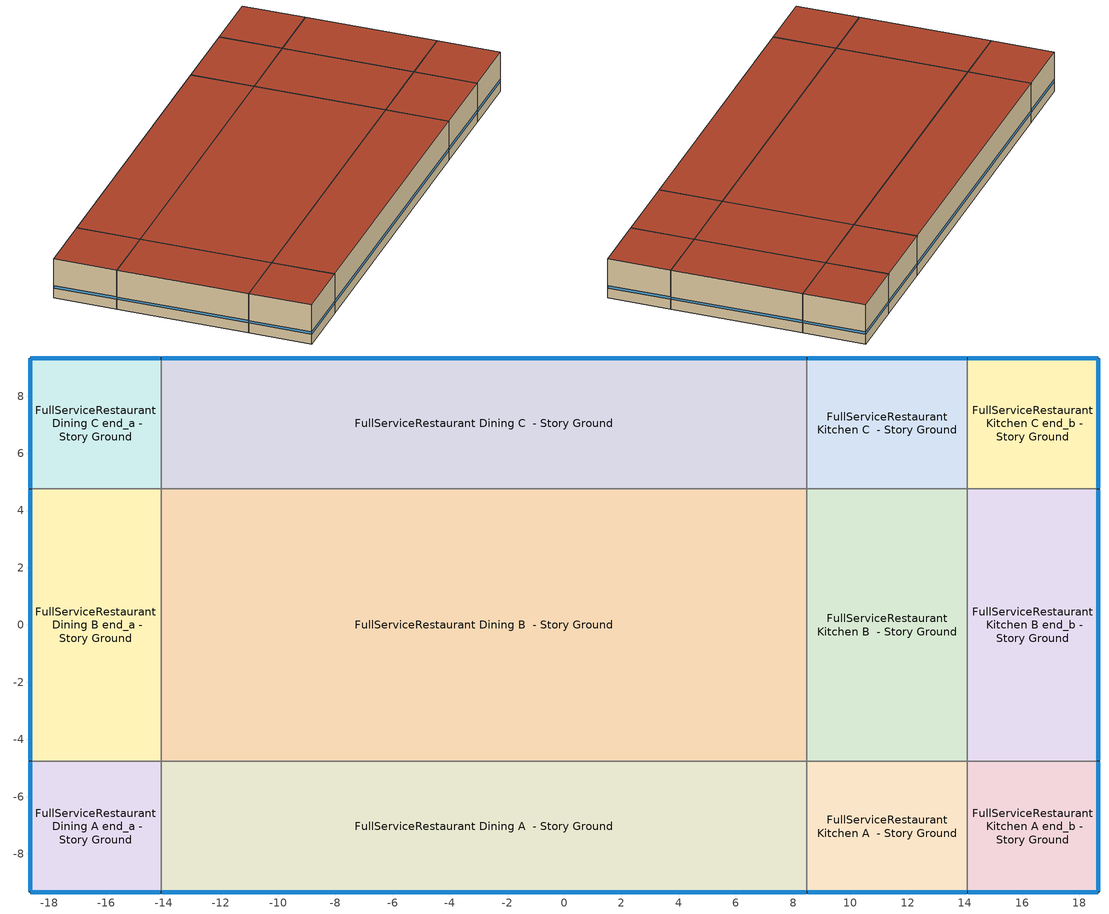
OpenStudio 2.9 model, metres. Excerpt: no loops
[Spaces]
FullServiceRestaurant Dining A end_a - Story Ground
 floor ground: -18.67,-9.33 -18.67,-4.76 -14.09,-4.76 -14.09,-9.33 z0
 wall outside: -18.67,-4.76 -18.67,-9.33 -14.09,-9.33 z0:3.05
 wall to FullServiceRestaurant Dining B end_a - Story Ground: -14.09,-4.76 -18.67,-4.76 z0:3.05
 wall to FullServiceRestaurant Dining A  - Story Ground: -14.09,-9.33 -14.09,-4.76 z0:3.05
 window: -18.67,-4.79 -18.67,-9.31 / -18.64,-9.33 -14.12,-9.33 z0.76:0.95
 roof outside: -14.09,-9.33 -14.09,-4.76 -18.67,-4.76 -18.67,-9.33 z3.05
FullServiceRestaurant Dining B end_a - Story Ground
 floor ground: -18.67,-4.76 -18.67,4.76 -14.09,4.76 -14.09,-4.76 z0
 wall outside: -18.67,4.76 -18.67,-4.76 z0:3.05
 wall to FullServiceRestaurant Dining C end_a - Story Ground: -14.09,4.76 -18.67,4.76 z0:3.05
 wall to FullServiceRestaurant Dining B  - Story Ground: -14.09,-4.76 -14.09,4.76 z0:3.05
 window: -18.67,4.74 -18.67,-4.74 z0.76:0.95
 roof outside: -14.09,-4.76 -14.09,4.76 -18.67,4.76 -18.67,-4.76 z3.05
FullServiceRestaurant Dining C end_a - Story Ground
 floor ground: -18.67,4.76 -18.67,9.33 -14.09,9.33 -14.09,4.76 z0
 wall outside: -14.09,9.33 -18.67,9.33 -18.67,4.76 z0:3.05
 wall to FullServiceRestaurant Dining C  - Story Ground: -14.09,4.76 -14.09,9.33 z0:3.05
 window: -18.67,9.31 -18.67,4.79 / -14.12,9.33 -18.64,9.33 z0.76:0.95
 roof outside: -14.09,4.76 -14.09,9.33 -18.67,9.33 -18.67,4.76 z3.05
FullServiceRestaurant Dining A  - Story Ground
 floor ground: -14.09,-9.33 -14.09,-4.76 8.48,-4.76 8.48,-9.33 z0
 wall outside: -14.09,-9.33 8.48,-9.33 z0:3.05
 wall to FullServiceRestaurant Dining B  - Story Ground: 8.48,-4.76 -14.09,-4.76 z0:3.05
 wall to FullServiceRestaurant Kitchen A  - Story Ground: 8.48,-9.33 8.48,-4.76 z0:3.05
 window: -14.07,-9.33 8.46,-9.33 z0.76:0.95
 roof outside: 8.48,-9.33 8.48,-4.76 -14.09,-4.76 -14.09,-9.33 z3.05
FullServiceRestaurant Dining B  - Story Ground
 floor ground: -14.09,-4.76 -14.09,4.76 8.48,4.76 8.48,-4.76 z0
 wall to FullServiceRestaurant Dining C  - Story Ground: 8.48,4.76 -14.09,4.76 z0:3.05
 wall to FullServiceRestaurant Kitchen B  - Story Ground: 8.48,-4.76 8.48,4.76 z0:3.05
 roof outside: 8.48,-4.76 8.48,4.76 -14.09,4.76 -14.09,-4.76 z3.05
FullServiceRestaurant Dining C  - Story Ground
 floor ground: -14.09,4.76 -14.09,9.33 8.48,9.33 8.48,4.76 z0
 wall outside: 8.48,9.33 -14.09,9.33 z0:3.05
 wall to FullServiceRestaurant Kitchen C  - Story Ground: 8.48,4.76 8.48,9.33 z0:3.05
 window: 8.46,9.33 -14.07,9.33 z0.76:0.95
 roof outside: 8.48,4.76 8.48,9.33 -14.09,9.33 -14.09,4.76 z3.05
FullServiceRestaurant Kitchen A  - Story Ground
 floor ground: 8.48,-9.33 8.48,-4.76 14.09,-4.76 14.09,-9.33 z0
 wall outside: 8.48,-9.33 14.09,-9.33 z0:3.05
 wall to FullServiceRestaurant Kitchen B  - Story Ground: 14.09,-4.76 8.48,-4.76 z0:3.05
 wall to FullServiceRestaurant Kitchen A end_b - Story Ground: 14.09,-9.33 14.09,-4.76 z0:3.05
 window: 8.51,-9.33 14.07,-9.33 z0.76:0.95
 roof outside: 14.09,-9.33 14.09,-4.76 8.48,-4.76 8.48,-9.33 z3.05
FullServiceRestaurant Kitchen B  - Story Ground
 floor ground: 8.48,-4.76 8.48,4.76 14.09,4.76 14.09,-4.76 z0
 wall to FullServiceRestaurant Kitchen C  - Story Ground: 14.09,4.76 8.48,4.76 z0:3.05
 wall to FullServiceRestaurant Kitchen B end_b - Story Ground: 14.09,-4.76 14.09,4.76 z0:3.05
 roof outside: 14.09,-4.76 14.09,4.76 8.48,4.76 8.48,-4.76 z3.05
FullServiceRestaurant Kitchen C  - Story Ground
 floor ground: 8.48,4.76 8.48,9.33 14.09,9.33 14.09,4.76 z0
 wall outside: 14.09,9.33 8.48,9.33 z0:3.05
 wall to FullServiceRestaurant Kitchen C end_b - Story Ground: 14.09,4.76 14.09,9.33 z0:3.05
 window: 14.07,9.33 8.51,9.33 z0.76:0.95
 roof outside: 14.09,4.76 14.09,9.33 8.48,9.33 8.48,4.76 z3.05
FullServiceRestaurant Kitchen A end_b - Story Ground
 floor ground: 14.09,-9.33 14.09,-4.76 18.67,-4.76 18.67,-9.33 z0
 wall outside: 14.09,-9.33 18.67,-9.33 18.67,-4.76 z0:3.05
 wall to FullServiceRestaurant Kitchen B end_b - Story Ground: 18.67,-4.76 14.09,-4.76 z0:3.05
 window: 14.12,-9.33 18.64,-9.33 / 18.67,-9.31 18.67,-4.79 z0.76:0.95
 roof outside: 18.67,-9.33 18.67,-4.76 14.09,-4.76 14.09,-9.33 z3.05
FullServiceRestaurant Kitchen B end_b - Story Ground
 floor ground: 14.09,-4.76 14.09,4.76 18.67,4.76 18.67,-4.76 z0
 wall outside: 18.67,-4.76 18.67,4.76 z0:3.05
 wall to FullServiceRestaurant Kitchen C end_b - Story Ground: 18.67,4.76 14.09,4.76 z0:3.05
 window: 18.67,-4.74 18.67,4.74 z0.76:0.95
 roof outside: 18.67,-4.76 18.67,4.76 14.09,4.76 14.09,-4.76 z3.05
FullServiceRestaurant Kitchen C end_b - Story Ground
 floor ground: 14.09,4.76 14.09,9.33 18.67,9.33 18.67,4.76 z0
 wall outside: 18.67,4.76 18.67,9.33 14.09,9.33 z0:3.05
 window: 18.64,9.33 14.12,9.33 / 18.67,4.79 18.67,9.31 z0.76:0.95
 roof outside: 18.67,4.76 18.67,9.33 14.09,9.33 14.09,4.76 z3.05
[Schedule:Ruleset]
Name | Default Day Schedule | Summer Design Day Schedule | Winter Design Day Schedule
Clothing Schedule | Clothing Schedule Default Winter Clothes
FullServiceRestaurant Gas Equip | FullServiceRestaurant Gas Equip Default | FullServiceRestaurant Gas Equip Summer Design Day | FullServiceRestaurant Gas Equip Winter Design Day
FoodService_Restaurant BLDG_LIGHT_EndUseData BPR Adjusted | FoodService_Restaurant BLDG_LIGHT_EndUseData Default 1 | FoodService_Restaurant BLDG_LIGHT_EndUseData Summer Design Day 1 | FoodService_Restaurant BLDG_LIGHT_EndUseData Winter Design Day 1
FoodService_Restaurant BLDG_EQUIP_EndUseData BPR Adjusted | FoodService_Restaurant BLDG_EQUIP_EndUseData Default 1 | FoodService_Restaurant BLDG_EQUIP_EndUseData Summer Design Day 1 | FoodService_Restaurant BLDG_EQUIP_EndUseData Winter Design Day 1
[Schedule:Day]
Clothing Schedule Default Winter Clothes; FoodService_Restaurant BLDG_LIGHT_EndUseData Summer Design Day 1; FoodService_Restaurant BLDG_EQUIP_EndUseData Summer Design Day 1: 24, 0, 1
Clothing Schedule Summer Clothes: 24, 0, 0.5
Air Velocity Schedule Default: 24, 0, 0.2
FullServiceRestaurant Bldg Occ Sat Day: Yes, 9, 0, 0, 9, 9, 0.00833333, 9, 19, 0.0166667, 9, 29, 0.025, 9, 39, 0.0333333, 9, 49, 0.0416667, 9, 59, 0.05, 10, 0, 0.05, 10, 9, 0.125, 10, 19, 0.2, 10, 29, 0.275, 10, 39, 0.35, 10, 49, 0.425, 10, 59, 0.5, 11, 0, 0.5, 12, 0, 0.5, 12, 9, 0.483333, 12, 19, 0.466667, 12, 29, 0.45, 12, 39, 0.433333, 12, 49, 0.416667, 12, 59, 0.4, 13, 0, 0.4, 13, 7, 0.2, 13, 15, 0.5, 14, 15, 0.5, 14, 24, 0.475, 14, 34, 0.45, 14, 44, 0.425, 14, 54, 0.4, 15, 4, 0.375, 15, 14, 0.35, 15, 15, 0.35, 15, 24, 0.341667, 15, 34, 0.333333, 15, 44, 0.325, 15, 54, 0.316667, 16, 4, 0.308333, 16, 15, 0.3, 18, 15, 0.3, 18, 25, 0.366667, 18, 35, 0.433333, 18, 45, 0.5, 18, 55, 0.566667, 19, 5, 0.633333, 19, 15, 0.7, 19, 22, 0.9, 19, 30, 0.65, 19, 40, 0.633333, 19, 50, 0.616667, 20, 0, 0.6, 20, 10, 0.583333, 20, 20, 0.566667, 20, 30, 0.55, 20, 40, 0.516667, 20, 50, 0.483333, 21, 0, 0.45, 21, 10, 0.416667, 21, 20, 0.383333, 21, 30, 0.35, 21, 40, 0.3, 21, 50, 0.25, 22, 0, 0.2, 22, 10, 0.15, 22, 20, 0.1, 22, 30, 0.05, 22, 40, 0.0416667, 22, 50, 0.0333333, 23, 0, 0.025, 23, 10, 0.0166667, 23, 20, 0.00833333, 23, 30, 0, 24, 0, 0
FullServiceRestaurant Bldg Occ Sun Day: Yes, 9, 0, 0, 9, 9, 0.00833333, 9, 19, 0.0166667, 9, 29, 0.025, 9, 39, 0.0333333, 9, 49, 0.0416667, 9, 59, 0.05, 10, 0, 0.05, 10, 9, 0.125, 10, 19, 0.2, 10, 29, 0.275, 10, 39, 0.35, 10, 49, 0.425, 10, 59, 0.5, 11, 0, 0.5, 11, 30, 0.5, 11, 39, 0.475, 11, 49, 0.45, 11, 59, 0.425, 12, 9, 0.4, 12, 19, 0.375, 12, 29, 0.35, 12, 39, 0.325, 12, 49, 0.3, 12, 59, 0.275, 13, 9, 0.25, 13, 19, 0.225, 13, 29, 0.2, 13, 30, 0.2, 14, 15, 0.5, 14, 24, 0.466667, 14, 34, 0.433333, 14, 44, 0.4, 14, 54, 0.366667, 15, 4, 0.333333, 15, 14, 0.3, 15, 15, 0.3, 15, 24, 0.283333, 15, 34, 0.266667, 15, 44, 0.25, 15, 54, 0.233333, 16, 4, 0.216667, 16, 15, 0.2, 16, 25, 0.208333, 16, 35, 0.216667, 16, 45, 0.225, 16, 55, 0.233333, 17, 5, 0.241667, 17, 15, 0.25, 17, 25, 0.266667, 17, 35, 0.283333, 17, 45, 0.3, 17, 55, 0.316667, 18, 5, 0.333333, 18, 15, 0.35, 18, 25, 0.383333, 18, 35, 0.416667, 18, 45, 0.45, 18, 55, 0.483333, 19, 5, 0.516667, 19, 15, 0.55, 19, 22, 0.65, 19, 30, 0.35, 19, 40, 0.325, 19, 50, 0.3, 20, 0, 0.275, 20, 10, 0.25, 20, 20, 0.225, 20, 30, 0.2, 21, 30, 0.2, 21, 40, 0.175, 21, 50, 0.15, 22, 0, 0.125, 22, 10, 0.1, 22, 20, 0.075, 22, 30, 0.05, 22, 40, 0.0416667, 22, 50, 0.0333333, 23, 0, 0.025, 23, 10, 0.0166667, 23, 20, 0.00833333, 23, 30, 0, 24, 0, 0
FoodService_Restaurant BLDG_EQUIP_EndUseData Default: Yes, 0, 10, 0.69577, 0, 20, 0.693885, 0, 30, 0.692, 0, 40, 0.695217, 0, 49, 0.698433, 0, 59, 0.70165, 1, 9, 0.704867, 1, 19, 0.708083, 1, 30, 0.7113, 1, 40, 0.710717, 1, 50, 0.710133, 2, 0, 0.70955, 2, 9, 0.708967, 2, 19, 0.708383, 2, 29, 0.7078, 2, 30, 0.7078, 2, 39, 0.704283, 2, 49, 0.700767, 2, 59, 0.69725, 3, 9, 0.693733, 3, 19, 0.690217, 3, 29, 0.6867, 3, 30, 0.6867, 3, 39, 0.680183, 3, 49, 0.673667, 3, 59, 0.66715, 4, 9, 0.660633, 4, 19, 0.654117, 4, 30, 0.6476, 4, 40, 0.638583, 4, 50, 0.629567, 5, 0, 0.62055, 5, 10, 0.611533, 5, 20, 0.602517, 5, 30, 0.5935, 5, 40, 0.582717, 5, 50, 0.571933, 6, 0, 0.56115, 6, 10, 0.550367, 6, 20, 0.539583, 6, 30, 0.5288, 6, 40, 0.518367, 6, 50, 0.507933, 7, 0, 0.4975, 7, 10, 0.487067, 7, 20, 0.476633, 7, 30, 0.4662, 7, 40, 0.4605, 7, 50, 0.4548, 8, 0, 0.4491, 8, 9, 0.4434, 8, 19, 0.4377, 8, 29, 0.432, 8, 30, 0.432, 8, 39, 0.42915, 8, 49, 0.4263, 8, 59, 0.42345, 9, 9, 0.4206, 9, 19, 0.41775, 9, 29, 0.4149, 9, 30, 0.4149, 10, 30, 0.4149, 10, 39, 0.416517, 10, 49, 0.418133, 10, 59, 0.41975, 11, 9, 0.421367, 11, 19, 0.422983, 11, 29, 0.4246, 11, 30, 0.4246, 11, 39, 0.43025, 11, 49, 0.4359, 11, 59, 0.44155, 12, 9, 0.4472, 12, 19, 0.45285, 12, 29, 0.4585, 12, 30, 0.4585, 12, 39, 0.463683, 12, 49, 0.468867, 12, 59, 0.47405, 13, 9, 0.479233, 13, 19, 0.484417, 13, 29, 0.4896, 13, 30, 0.4896, 13, 39, 0.494733, 13, 49, 0.499867, 13, 59, 0.505, 14, 9, 0.510133, 14, 19, 0.515267, 14, 29, 0.5204, 14, 30, 0.5204, 14, 39, 0.527383, 14, 49, 0.534367, 14, 59, 0.54135, 15, 9, 0.548333, 15, 19, 0.555317, 15, 29, 0.5623, 15, 30, 0.5623, 15, 39, 0.573617, 15, 49, 0.584933, 15, 59, 0.59625, 16, 9, 0.607567, 16, 19, 0.618883, 16, 30, 0.6302, 16, 40, 0.640967, 16, 50, 0.651733, 17, 0, 0.6625, 17, 10, 0.673267, 17, 20, 0.684033, 17, 30, 0.6948, 17, 40, 0.704567, 17, 50, 0.714333, 18, 0, 0.7241, 18, 10, 0.733867, 18, 20, 0.743633, 18, 30, 0.7534, 18, 40, 0.755117, 18, 50, 0.756833, 19, 0, 0.75855, 19, 10, 0.760267, 19, 20, 0.761983, 19, 30, 0.7637, 19, 40, 0.76335, 19, 50, 0.763, 20, 0, 0.76265, 20, 10, 0.7623, 20, 20, 0.76195, 20, 30, 0.7616, 20, 40, 0.757883, 20, 50, 0.754167, 21, 0, 0.75045, 21, 10, 0.746733, 21, 20, 0.743017, 21, 30, 0.7393, 21, 40, 0.734233, 21, 50, 0.729167, 22, 0, 0.7241, 22, 10, 0.719033, 22, 20, 0.713967, 22, 30, 0.7089, 22, 40, 0.707968, 22, 50, 0.707037, 23, 0, 0.706105, 23, 10, 0.705173, 23, 20, 0.704242, 23, 30, 0.70331, 23, 40, 0.701425, 23, 50, 0.69954, 24, 0, 0.697655
FullServiceRestaurant Infil Half On Default|WntrDsn|SmrDsn|Sun|Sat Day: 5, 0, 1, 24, 0, 0.5
FullServiceRestaurant Gas Equip Default; autogen FullServiceRestaurant Gas Equip 1_day_sch: Yes, 0, 10, 0.03, 0, 20, 0.025, 0, 30, 0.02, 4, 30, 0.02, 4, 40, 0.025, 4, 50, 0.03, 5, 0, 0.035, 5, 10, 0.04, 5, 20, 0.045, 5, 30, 0.05, 5, 40, 0.0583333, 5, 50, 0.0666667, 6, 0, 0.075, 6, 10, 0.0833333, 6, 20, 0.0916667, 6, 30, 0.1, 6, 40, 0.108333, 6, 50, 0.116667, 7, 0, 0.125, 7, 10, 0.133333, 7, 20, 0.141667, 7, 30, 0.15, 7, 40, 0.158333, 7, 50, 0.166667, 8, 0, 0.175, 8, 9, 0.183333, 8, 19, 0.191667, 8, 29, 0.2, 8, 30, 0.2, 8, 39, 0.191667, 8, 49, 0.183333, 8, 59, 0.175, 9, 9, 0.166667, 9, 19, 0.158333, 9, 29, 0.15, 9, 30, 0.15, 9, 39, 0.166667, 9, 49, 0.183333, 9, 59, 0.2, 10, 9, 0.216667, 10, 19, 0.233333, 10, 29, 0.25, 10, 30, 0.25, 12, 30, 0.25, 12, 39, 0.241667, 12, 49, 0.233333, 12, 59, 0.225, 13, 9, 0.216667, 13, 19, 0.208333, 13, 29, 0.2, 13, 30, 0.2, 13, 39, 0.191667, 13, 49, 0.183333, 13, 59, 0.175, 14, 9, 0.166667, 14, 19, 0.158333, 14, 29, 0.15, 14, 30, 0.15, 14, 39, 0.158333, 14, 49, 0.166667, 14, 59, 0.175, 15, 9, 0.183333, 15, 19, 0.191667, 15, 29, 0.2, 15, 30, 0.2, 15, 39, 0.216667, 15, 49, 0.233333, 15, 59, 0.25, 16, 9, 0.266667, 16, 19, 0.283333, 16, 30, 0.3, 18, 0, 0.3, 18, 10, 0.291667, 18, 20, 0.283333, 18, 30, 0.275, 18, 40, 0.266667, 18, 50, 0.258333, 19, 0, 0.25, 19, 10, 0.241667, 19, 20, 0.233333, 19, 30, 0.225, 19, 40, 0.216667, 19, 50, 0.208333, 20, 0, 0.2, 20, 30, 0.2, 20, 40, 0.191667, 20, 50, 0.183333, 21, 0, 0.175, 21, 10, 0.166667, 21, 20, 0.158333, 21, 30, 0.15, 21, 40, 0.141667, 21, 50, 0.133333, 22, 0, 0.125, 22, 10, 0.116667, 22, 20, 0.108333, 22, 30, 0.1, 22, 40, 0.0916667, 22, 50, 0.0833333, 23, 0, 0.075, 23, 10, 0.0666667, 23, 20, 0.0583333, 23, 30, 0.05, 23, 40, 0.045, 23, 50, 0.04, 24, 0, 0.035
FullServiceRestaurant Gas Equip Default|Sun Day: Yes, 8, 0, 0.02, 8, 9, 0.025, 8, 19, 0.03, 8, 29, 0.035, 8, 39, 0.04, 8, 49, 0.045, 8, 59, 0.05, 9, 0, 0.05, 9, 9, 0.0583333, 9, 19, 0.0666667, 9, 29, 0.075, 9, 39, 0.0833333, 9, 49, 0.0916667, 9, 59, 0.1, 10, 0, 0.1, 10, 9, 0.108333, 10, 19, 0.116667, 10, 29, 0.125, 10, 39, 0.133333, 10, 49, 0.141667, 10, 59, 0.15, 11, 0, 0.15, 11, 9, 0.158333, 11, 19, 0.166667, 11, 29, 0.175, 11, 39, 0.183333, 11, 49, 0.191667, 11, 59, 0.2, 12, 0, 0.2, 12, 9, 0.191667, 12, 19, 0.183333, 12, 29, 0.175, 12, 39, 0.166667, 12, 49, 0.158333, 12, 59, 0.15, 13, 0, 0.15, 13, 9, 0.176667, 13, 19, 0.203333, 13, 29, 0.23, 13, 37, 0.25, 13, 47, 0.236667, 13, 57, 0.223333, 14, 7, 0.21, 14, 15, 0.2, 14, 24, 0.191667, 14, 34, 0.183333, 14, 44, 0.175, 14, 54, 0.166667, 15, 4, 0.158333, 15, 14, 0.15, 15, 15, 0.15, 15, 24, 0.158333, 15, 34, 0.166667, 15, 44, 0.175, 15, 54, 0.183333, 16, 4, 0.191667, 16, 15, 0.2, 16, 25, 0.216667, 16, 35, 0.233333, 16, 45, 0.25, 16, 55, 0.266667, 17, 5, 0.283333, 17, 15, 0.3, 18, 22, 0.3, 18, 30, 0.2, 18, 40, 0.191667, 18, 50, 0.183333, 19, 0, 0.175, 19, 10, 0.166667, 19, 20, 0.158333, 19, 30, 0.15, 19, 40, 0.141667, 19, 50, 0.133333, 20, 0, 0.125, 20, 10, 0.116667, 20, 20, 0.108333, 20, 30, 0.1, 20, 40, 0.0916667, 20, 50, 0.0833333, 21, 0, 0.075, 21, 10, 0.0666667, 21, 20, 0.0583333, 21, 30, 0.05, 21, 40, 0.045, 21, 50, 0.04, 22, 0, 0.035, 22, 10, 0.03, 22, 20, 0.025, 22, 30, 0.02, 24, 0, 0.02
FullServiceRestaurant Gas Equip Summer Design Day: 24, 0, 0.25
FullServiceRestaurant Gas Equip Winter Design Day; FoodService_Restaurant BLDG_LIGHT_EndUseData Winter Design Day 1; FoodService_Restaurant BLDG_EQUIP_EndUseData Winter Design Day 1: 24, 0, 0
Building Hours of Operation NonResidential Saturday; Building Hours of Operation NonResidential Sunday: 10, 30, 0, 22, 0, 1, 24, 0, 0
autogen FoodService_Restaurant BLDG_EQUIP_EndUseData 0_day_sch; autogen FoodService_Restaurant BLDG_EQUIP_EndUseData 1_day_sch: Yes, 0, 10, 0.614967, 0, 20, 0.61084, 0, 30, 0.606712, 0, 40, 0.613755, 0, 49, 0.620798, 0, 59, 0.627841, 1, 9, 0.634884, 1, 19, 0.641927, 1, 30, 0.64897, 1, 40, 0.647693, 1, 50, 0.646415, 2, 0, 0.645138, 2, 9, 0.643861, 2, 19, 0.642584, 2, 29, 0.641307, 2, 30, 0.641307, 2, 39, 0.633607, 2, 49, 0.625907, 2, 59, 0.618207, 3, 9, 0.610508, 3, 19, 0.602808, 3, 29, 0.595108, 3, 30, 0.595108, 3, 39, 0.58084, 3, 49, 0.566571, 3, 59, 0.552303, 4, 9, 0.538035, 4, 19, 0.523767, 4, 30, 0.509498, 4, 40, 0.489756, 4, 50, 0.470014, 5, 0, 0.450272, 5, 10, 0.43053, 5, 20, 0.410788, 5, 30, 0.391046, 5, 40, 0.367436, 5, 50, 0.343826, 6, 0, 0.320215, 6, 10, 0.296605, 6, 20, 0.272995, 6, 30, 0.249385, 6, 40, 0.226541, 6, 50, 0.203697, 7, 0, 0.180853, 7, 10, 0.158009, 7, 20, 0.135166, 7, 30, 0.112322, 7, 40, 0.0998415, 7, 50, 0.0873613, 8, 0, 0.0748811, 8, 9, 0.0624009, 8, 19, 0.0499208, 8, 29, 0.0374406, 8, 30, 0.0374406, 8, 39, 0.0312005, 8, 49, 0.0249604, 8, 59, 0.0187203, 9, 9, 0.0124802, 9, 19, 0.00624009, 9, 29, 0, 9, 30, 0, 10, 30, 0, 10, 39, 0.0035397, 10, 49, 0.00707941, 10, 59, 0.0106191, 11, 9, 0.0141588, 11, 19, 0.0176985, 11, 29, 0.0212382, 11, 30, 0.0212382, 11, 39, 0.0336089, 11, 49, 0.0459796, 11, 59, 0.0583504, 12, 9, 0.0707211, 12, 19, 0.0830918, 12, 29, 0.0954625, 12, 30, 0.0954625, 12, 39, 0.106811, 12, 49, 0.11816, 12, 59, 0.129509, 13, 9, 0.140858, 13, 19, 0.152207, 13, 29, 0.163556, 13, 30, 0.163556, 13, 39, 0.174796, 13, 49, 0.186035, 13, 59, 0.197275, 14, 9, 0.208514, 14, 19, 0.219754, 14, 29, 0.230993, 14, 30, 0.230993, 14, 39, 0.246283, 14, 49, 0.261573, 14, 59, 0.276863, 15, 9, 0.292153, 15, 19, 0.307443, 15, 29, 0.322733, 15, 30, 0.322733, 15, 39, 0.347511, 15, 49, 0.372289, 15, 59, 0.397067, 16, 9, 0.421845, 16, 19, 0.446623, 16, 30, 0.471401, 16, 40, 0.494975, 16, 50, 0.518548, 17, 0, 0.542122, 17, 10, 0.565696, 17, 20, 0.589269, 17, 30, 0.612843, 17, 40, 0.634227, 17, 50, 0.655611, 18, 0, 0.676996, 18, 10, 0.69838, 18, 20, 0.719764, 18, 30, 0.741148, 18, 40, 0.744907, 18, 50, 0.748665, 19, 0, 0.752424, 19, 10, 0.756183, 19, 20, 0.759941, 19, 30, 0.7637, 19, 40, 0.762934, 19, 50, 0.762167, 20, 0, 0.761401, 20, 10, 0.760635, 20, 20, 0.759868, 20, 30, 0.759102, 20, 40, 0.750964, 20, 50, 0.742827, 21, 0, 0.734689, 21, 10, 0.726551, 21, 20, 0.718414, 21, 30, 0.710276, 21, 40, 0.699183, 21, 50, 0.688089, 22, 0, 0.676996, 22, 10, 0.665902, 22, 20, 0.654809, 22, 30, 0.643715, 22, 40, 0.641675, 22, 50, 0.639635, 23, 0, 0.637595, 23, 10, 0.635555, 23, 20, 0.633516, 23, 30, 0.631476, 23, 40, 0.627348, 23, 50, 0.623221, 24, 0, 0.619094
autogen FoodService_Restaurant BLDG_LIGHT_EndUseData 0_day_sch; autogen FoodService_Restaurant BLDG_LIGHT_EndUseData 1_day_sch: Yes, 0, 10, 0.30569, 0, 20, 0.271384, 0, 30, 0.237078, 0, 40, 0.213183, 0, 49, 0.189288, 0, 59, 0.165393, 1, 9, 0.141498, 1, 19, 0.117604, 1, 30, 0.0937087, 1, 40, 0.0828241, 1, 50, 0.0719394, 2, 0, 0.0610548, 2, 9, 0.0501702, 2, 19, 0.0392855, 2, 29, 0.0284009, 2, 30, 0.0284009, 2, 39, 0.0236674, 2, 49, 0.0189339, 2, 59, 0.0142004, 3, 9, 0.00946696, 3, 19, 0.00473348, 3, 29, 0, 3, 30, 0, 3, 39, 0.00257641, 3, 49, 0.00515282, 3, 59, 0.00772923, 4, 9, 0.0103056, 4, 19, 0.012882, 4, 30, 0.0154585, 4, 40, 0.0177156, 4, 50, 0.0199728, 5, 0, 0.02223, 5, 10, 0.0244872, 5, 20, 0.0267444, 5, 30, 0.0290016, 5, 40, 0.035052, 5, 50, 0.0411024, 6, 0, 0.0471529, 6, 10, 0.0532033, 6, 20, 0.0592538, 6, 30, 0.0653042, 6, 40, 0.0926839, 6, 50, 0.120064, 7, 0, 0.147443, 7, 10, 0.174823, 7, 20, 0.202203, 7, 30, 0.229582, 7, 40, 0.261403, 7, 50, 0.293223, 8, 0, 0.325044, 8, 9, 0.356864, 8, 19, 0.388685, 8, 29, 0.420505, 8, 30, 0.420505, 8, 39, 0.448215, 8, 49, 0.475925, 8, 59, 0.503635, 9, 9, 0.531346, 9, 19, 0.559056, 9, 29, 0.586766, 9, 30, 0.586766, 9, 39, 0.604873, 9, 49, 0.622981, 9, 59, 0.641088, 10, 9, 0.659196, 10, 19, 0.677303, 10, 29, 0.69541, 10, 30, 0.69541, 10, 39, 0.702995, 10, 49, 0.71058, 10, 59, 0.718165, 11, 9, 0.72575, 11, 19, 0.733335, 11, 29, 0.74092, 11, 30, 0.74092, 11, 39, 0.741783, 11, 49, 0.742647, 11, 59, 0.74351, 12, 9, 0.744374, 12, 19, 0.745237, 12, 29, 0.746101, 12, 30, 0.746101, 12, 39, 0.746421, 12, 49, 0.746742, 12, 59, 0.747062, 13, 9, 0.747383, 13, 19, 0.747704, 13, 29, 0.748024, 13, 30, 0.748024, 13, 39, 0.748129, 13, 49, 0.748234, 13, 59, 0.74834, 14, 9, 0.748445, 14, 19, 0.74855, 14, 29, 0.748655, 14, 30, 0.748655, 14, 39, 0.748356, 14, 49, 0.748058, 14, 59, 0.747759, 15, 9, 0.747461, 15, 19, 0.747162, 15, 29, 0.746864, 15, 30, 0.746864, 15, 39, 0.74695, 15, 49, 0.747037, 15, 59, 0.747124, 16, 9, 0.747211, 16, 19, 0.747297, 16, 30, 0.747384, 16, 40, 0.747273, 16, 50, 0.747163, 17, 0, 0.747052, 17, 10, 0.746941, 17, 20, 0.74683, 17, 30, 0.746719, 17, 40, 0.750362, 17, 50, 0.754004, 18, 0, 0.757647, 18, 10, 0.761289, 18, 20, 0.764932, 18, 30, 0.768574, 18, 40, 0.768646, 18, 50, 0.768719, 19, 0, 0.768791, 19, 10, 0.768863, 19, 20, 0.768935, 19, 30, 0.769007, 19, 40, 0.76771, 19, 50, 0.766413, 20, 0, 0.765115, 20, 10, 0.763818, 20, 20, 0.762521, 20, 30, 0.761224, 20, 40, 0.755704, 20, 50, 0.750184, 21, 0, 0.744664, 21, 10, 0.739144, 21, 20, 0.733625, 21, 30, 0.728105, 21, 40, 0.712392, 21, 50, 0.696679, 22, 0, 0.680966, 22, 10, 0.665253, 22, 20, 0.64954, 22, 30, 0.633827, 22, 40, 0.602009, 22, 50, 0.57019, 23, 0, 0.538371, 23, 10, 0.506552, 23, 20, 0.474733, 23, 30, 0.442914, 23, 40, 0.408608, 23, 50, 0.374302, 24, 0, 0.339996
autogen FullServiceRestaurant Activity 0_day_sch; autogen FullServiceRestaurant Activity 1_day_sch: Yes, 24, 0, 120
autogen FullServiceRestaurant ClgSetp 0_day_sch; autogen FullServiceRestaurant ClgSetp 1_day_sch; autogen FullServiceRestaurant ClgSetp Kitchen 0_day_sch; autogen FullServiceRestaurant ClgSetp Kitchen 1_day_sch: Yes, 1, 0, 22.7778, 5, 0, 25.5556, 24, 0, 22.7778
autogen FullServiceRestaurant HtgSetp 0_day_sch; autogen FullServiceRestaurant HtgSetp 1_day_sch; autogen FullServiceRestaurant HtgSetp Kitchen 0_day_sch; autogen FullServiceRestaurant HtgSetp Kitchen 1_day_sch: Yes, 1, 0, 20, 5, 0, 20, 24, 0, 20
FoodService_Restaurant BLDG_LIGHT_EndUseData Default 1: No, 0, 10, 0.30569, 0, 20, 0.271384, 0, 30, 0.237078, 0, 40, 0.213183, 0, 49, 0.189288, 0, 59, 0.165393, 1, 9, 0.141498, 1, 19, 0.117604, 1, 30, 0.0937087, 1, 40, 0.0828241, 1, 50, 0.0719394, 2, 0, 0.0610548, 2, 9, 0.0501702, 2, 19, 0.0392855, 2, 29, 0.0284009, 2, 30, 0.0284009, 2, 39, 0.0236674, 2, 49, 0.0189339, 2, 59, 0.0142004, 3, 9, 0.00946696, 3, 19, 0.00473348, 3, 29, 0, 3, 30, 0, 3, 39, 0.00257641, 3, 49, 0.00515282, 3, 59, 0.00772923, 4, 9, 0.0103056, 4, 19, 0.012882, 4, 30, 0.0154585, 4, 40, 0.0177156, 4, 50, 0.0199728, 5, 0, 0.02223, 5, 10, 0.0244872, 5, 20, 0.0267444, 5, 30, 0.0290016, 5, 40, 0.035052, 5, 50, 0.0411024, 6, 0, 0.0471529, 6, 10, 0.0532033, 6, 20, 0.0592538, 6, 30, 0.0653042, 6, 40, 0.0926839, 6, 50, 0.120064, 7, 0, 0.147443, 7, 10, 0.174823, 7, 20, 0.202203, 7, 30, 0.229582, 7, 40, 0.261403, 7, 50, 0.293223, 8, 0, 0.325044, 8, 9, 0.356864, 8, 19, 0.388685, 8, 29, 0.420505, 8, 30, 0.420505, 8, 39, 0.448215, 8, 49, 0.475925, 8, 59, 0.503635, 9, 9, 0.531346, 9, 19, 0.559056, 9, 29, 0.586766, 9, 30, 0.586766, 9, 39, 0.604873, 9, 49, 0.622981, 9, 59, 0.641088, 10, 9, 0.659196, 10, 19, 0.677303, 10, 29, 0.69541, 10, 30, 0.69541, 10, 39, 0.702995, 10, 49, 0.71058, 10, 59, 0.718165, 11, 9, 0.72575, 11, 19, 0.733335, 11, 29, 0.74092, 11, 30, 0.74092, 11, 39, 0.741783, 11, 49, 0.742647, 11, 59, 0.74351, 12, 9, 0.744374, 12, 19, 0.745237, 12, 29, 0.746101, 12, 30, 0.746101, 12, 39, 0.746421, 12, 49, 0.746742, 12, 59, 0.747062, 13, 9, 0.747383, 13, 19, 0.747704, 13, 29, 0.748024, 13, 30, 0.748024, 13, 39, 0.748129, 13, 49, 0.748234, 13, 59, 0.74834, 14, 9, 0.748445, 14, 19, 0.74855, 14, 29, 0.748655, 14, 30, 0.748655, 14, 39, 0.748356, 14, 49, 0.748058, 14, 59, 0.747759, 15, 9, 0.747461, 15, 19, 0.747162, 15, 29, 0.746864, 15, 30, 0.746864, 15, 39, 0.74695, 15, 49, 0.747037, 15, 59, 0.747124, 16, 9, 0.747211, 16, 19, 0.747297, 16, 30, 0.747384, 16, 40, 0.747273, 16, 50, 0.747163, 17, 0, 0.747052, 17, 10, 0.746941, 17, 20, 0.74683, 17, 30, 0.746719, 17, 40, 0.750362, 17, 50, 0.754004, 18, 0, 0.757647, 18, 10, 0.761289, 18, 20, 0.764932, 18, 30, 0.768574, 18, 40, 0.768646, 18, 50, 0.768719, 19, 0, 0.768791, 19, 10, 0.768863, 19, 20, 0.768935, 19, 30, 0.769007, 19, 40, 0.76771, 19, 50, 0.766413, 20, 0, 0.765115, 20, 10, 0.763818, 20, 20, 0.762521, 20, 30, 0.761224, 20, 40, 0.755704, 20, 50, 0.750184, 21, 0, 0.744664, 21, 10, 0.739144, 21, 20, 0.733625, 21, 30, 0.728105, 21, 40, 0.712392, 21, 50, 0.696679, 22, 0, 0.680966, 22, 10, 0.665253, 22, 20, 0.64954, 22, 30, 0.633827, 22, 40, 0.602009, 22, 50, 0.57019, 23, 0, 0.538371, 23, 10, 0.506552, 23, 20, 0.474733, 23, 30, 0.442914, 23, 40, 0.408608, 23, 50, 0.374302, 24, 0, 0.339996
FoodService_Restaurant BLDG_EQUIP_EndUseData Default 1: No, 0, 10, 0.614967, 0, 20, 0.61084, 0, 30, 0.606712, 0, 40, 0.613755, 0, 49, 0.620798, 0, 59, 0.627841, 1, 9, 0.634884, 1, 19, 0.641927, 1, 30, 0.64897, 1, 40, 0.647693, 1, 50, 0.646415, 2, 0, 0.645138, 2, 9, 0.643861, 2, 19, 0.642584, 2, 29, 0.641307, 2, 30, 0.641307, 2, 39, 0.633607, 2, 49, 0.625907, 2, 59, 0.618207, 3, 9, 0.610508, 3, 19, 0.602808, 3, 29, 0.595108, 3, 30, 0.595108, 3, 39, 0.58084, 3, 49, 0.566571, 3, 59, 0.552303, 4, 9, 0.538035, 4, 19, 0.523767, 4, 30, 0.509498, 4, 40, 0.489756, 4, 50, 0.470014, 5, 0, 0.450272, 5, 10, 0.43053, 5, 20, 0.410788, 5, 30, 0.391046, 5, 40, 0.367436, 5, 50, 0.343826, 6, 0, 0.320215, 6, 10, 0.296605, 6, 20, 0.272995, 6, 30, 0.249385, 6, 40, 0.226541, 6, 50, 0.203697, 7, 0, 0.180853, 7, 10, 0.158009, 7, 20, 0.135166, 7, 30, 0.112322, 7, 40, 0.0998415, 7, 50, 0.0873613, 8, 0, 0.0748811, 8, 9, 0.0624009, 8, 19, 0.0499208, 8, 29, 0.0374406, 8, 30, 0.0374406, 8, 39, 0.0312005, 8, 49, 0.0249604, 8, 59, 0.0187203, 9, 9, 0.0124802, 9, 19, 0.00624009, 9, 29, 0, 9, 30, 0, 10, 30, 0, 10, 39, 0.0035397, 10, 49, 0.00707941, 10, 59, 0.0106191, 11, 9, 0.0141588, 11, 19, 0.0176985, 11, 29, 0.0212382, 11, 30, 0.0212382, 11, 39, 0.0336089, 11, 49, 0.0459796, 11, 59, 0.0583504, 12, 9, 0.0707211, 12, 19, 0.0830918, 12, 29, 0.0954625, 12, 30, 0.0954625, 12, 39, 0.106811, 12, 49, 0.11816, 12, 59, 0.129509, 13, 9, 0.140858, 13, 19, 0.152207, 13, 29, 0.163556, 13, 30, 0.163556, 13, 39, 0.174796, 13, 49, 0.186035, 13, 59, 0.197275, 14, 9, 0.208514, 14, 19, 0.219754, 14, 29, 0.230993, 14, 30, 0.230993, 14, 39, 0.246283, 14, 49, 0.261573, 14, 59, 0.276863, 15, 9, 0.292153, 15, 19, 0.307443, 15, 29, 0.322733, 15, 30, 0.322733, 15, 39, 0.347511, 15, 49, 0.372289, 15, 59, 0.397067, 16, 9, 0.421845, 16, 19, 0.446623, 16, 30, 0.471401, 16, 40, 0.494975, 16, 50, 0.518548, 17, 0, 0.542122, 17, 10, 0.565696, 17, 20, 0.589269, 17, 30, 0.612843, 17, 40, 0.634227, 17, 50, 0.655611, 18, 0, 0.676996, 18, 10, 0.69838, 18, 20, 0.719764, 18, 30, 0.741148, 18, 40, 0.744907, 18, 50, 0.748665, 19, 0, 0.752424, 19, 10, 0.756183, 19, 20, 0.759941, 19, 30, 0.7637, 19, 40, 0.762934, 19, 50, 0.762167, 20, 0, 0.761401, 20, 10, 0.760635, 20, 20, 0.759868, 20, 30, 0.759102, 20, 40, 0.750964, 20, 50, 0.742827, 21, 0, 0.734689, 21, 10, 0.726551, 21, 20, 0.718414, 21, 30, 0.710276, 21, 40, 0.699183, 21, 50, 0.688089, 22, 0, 0.676996, 22, 10, 0.665902, 22, 20, 0.654809, 22, 30, 0.643715, 22, 40, 0.641675, 22, 50, 0.639635, 23, 0, 0.637595, 23, 10, 0.635555, 23, 20, 0.633516, 23, 30, 0.631476, 23, 40, 0.627348, 23, 50, 0.623221, 24, 0, 0.619094
[Schedule:Rule]
Name | Schedule Ruleset | Rule Order | Day Schedule | Date Specification Type | Start Month | Start Day | End Month | End Day | Apply Sunday | Apply Monday | Apply Tuesday | Apply Wednesday | Apply Thursday | Apply Friday | Apply Saturday | Specific Month 1 | Specific Day 1 | Specific Month 2 | Specific Day 2 | Specific Month 3 | Specific Day 3 | Specific Month 4 | Specific Day 4 | Specific Month 5 | Specific Day 5 | Specific Month 6 | Specific Day 6 | Specific Month 7 | Specific Day 7 | Specific Month 8 | Specific Day 8 | Specific Month 9 | Specific Day 9 | Specific Month 10 | Specific Day 10 | Specific Month 11 | Specific Day 11 | Specific Month 12 | Specific Day 12 | Specific Month 13 | Specific Day 13 | Specific Month 14 | Specific Day 14 | Specific Month 15 | Specific Day 15 | Specific Month 16 | Specific Day 16 | Specific Month 17 | Specific Day 17 | Specific Month 18 | Specific Day 18 | Specific Month 19 | Specific Day 19 | Specific Month 20 | Specific Day 20 | Specific Month 21 | Specific Day 21 | Specific Month 22 | Specific Day 22 | Specific Month 23 | Specific Day 23 | Specific Month 24 | Specific Day 24 | Specific Month 25 | Specific Day 25 | Specific Month 26 | Specific Day 26 | Specific Month 27 | Specific Day 27 | Specific Month 28 | Specific Day 28 | Specific Month 29 | Specific Day 29 | Specific Month 30 | Specific Day 30 | Specific Month 31 | Specific Day 31 | Specific Month 32 | Specific Day 32 | Specific Month 33 | Specific Day 33 | Specific Month 34 | Specific Day 34 | Specific Month 35 | Specific Day 35 | Specific Month 36 | Specific Day 36 | Specific Month 37 | Specific Day 37 | Specific Month 38 | Specific Day 38 | Specific Month 39 | Specific Day 39 | Specific Month 40 | Specific Day 40 | Specific Month 41 | Specific Day 41 | Specific Month 42 | Specific Day 42 | Specific Month 43 | Specific Day 43 | Specific Month 44 | Specific Day 44 | Specific Month 45 | Specific Day 45 | Specific Month 46 | Specific Day 46 | Specific Month 47 | Specific Day 47 | Specific Month 48 | Specific Day 48 | Specific Month 49 | Specific Day 49 | Specific Month 50 | Specific Day 50 | Specific Month 51 | Specific Day 51 | Specific Month 52 | Specific Day 52
Schedule Rule 1 | Clothing Schedule | 0 | Clothing Schedule Summer Clothes | DateRange | 5 | 1 | 9 | 30
Schedule Rule 7 | FullServiceRestaurant Gas Equip | 0 | FullServiceRestaurant Gas Equip Default|Sun Day | DateRange | 1 | 1 | 12 | 31 | Yes
autogen FullServiceRestaurant Gas Equip 1 | FullServiceRestaurant Gas Equip | 1 | autogen FullServiceRestaurant Gas Equip 1_day_sch | SpecificDates |  |  |  |  | Yes | Yes | Yes | Yes | Yes | Yes | Yes | 1 | 3 | 1 | 10 | 1 | 17 | 1 | 24 | 1 | 31 | 2 | 7 | 2 | 14 | 2 | 21 | 2 | 28 | 3 | 7 | 3 | 14 | 3 | 21 | 3 | 28 | 4 | 4 | 4 | 11 | 4 | 18 | 4 | 25 | 5 | 2 | 5 | 9 | 5 | 16 | 5 | 23 | 5 | 30 | 6 | 6 | 6 | 13 | 6 | 20 | 6 | 27 | 7 | 4 | 7 | 11 | 7 | 18 | 7 | 25 | 8 | 1 | 8 | 8 | 8 | 15 | 8 | 22 | 8 | 29 | 9 | 5 | 9 | 12 | 9 | 19 | 9 | 26 | 10 | 3 | 10 | 10 | 10 | 17 | 10 | 24 | 10 | 31 | 11 | 7 | 11 | 14 | 11 | 21 | 11 | 28 | 12 | 5 | 12 | 12 | 12 | 19 | 12 | 26
autogen FoodService_Restaurant BLDG_LIGHT_EndUseData 0 1 | FoodService_Restaurant BLDG_LIGHT_EndUseData BPR Adjusted | 0 | autogen FoodService_Restaurant BLDG_LIGHT_EndUseData 0_day_sch | SpecificDates |  |  |  |  | Yes | Yes | Yes | Yes | Yes | Yes | Yes | 1 | 3 | 1 | 10 | 1 | 17 | 1 | 24 | 1 | 31 | 2 | 7 | 2 | 14 | 2 | 21 | 2 | 28 | 3 | 7 | 3 | 14 | 3 | 21 | 3 | 28 | 4 | 4 | 4 | 11 | 4 | 18 | 4 | 25 | 5 | 2 | 5 | 9 | 5 | 16 | 5 | 23 | 5 | 30 | 6 | 6 | 6 | 13 | 6 | 20 | 6 | 27 | 7 | 4 | 7 | 11 | 7 | 18 | 7 | 25 | 8 | 1 | 8 | 8 | 8 | 15 | 8 | 22 | 8 | 29 | 9 | 5 | 9 | 12 | 9 | 19 | 9 | 26 | 10 | 3 | 10 | 10 | 10 | 17 | 10 | 24 | 10 | 31 | 11 | 7 | 11 | 14 | 11 | 21 | 11 | 28 | 12 | 5 | 12 | 12 | 12 | 19 | 12 | 26
autogen FoodService_Restaurant BLDG_LIGHT_EndUseData 2 | FoodService_Restaurant BLDG_LIGHT_EndUseData BPR Adjusted | 1 | autogen FoodService_Restaurant BLDG_LIGHT_EndUseData 1_day_sch | SpecificDates |  |  |  |  | Yes | Yes | Yes | Yes | Yes | Yes | Yes | 1 | 4 | 1 | 11 | 1 | 18 | 1 | 25 | 2 | 1 | 2 | 8 | 2 | 15 | 2 | 22 | 3 | 1 | 3 | 8 | 3 | 15 | 3 | 22 | 3 | 29 | 4 | 5 | 4 | 12 | 4 | 19 | 4 | 26 | 5 | 3 | 5 | 10 | 5 | 17 | 5 | 24 | 5 | 31 | 6 | 7 | 6 | 14 | 6 | 21 | 6 | 28 | 7 | 5 | 7 | 12 | 7 | 19 | 7 | 26 | 8 | 2 | 8 | 9 | 8 | 16 | 8 | 23 | 8 | 30 | 9 | 6 | 9 | 13 | 9 | 20 | 9 | 27 | 10 | 4 | 10 | 11 | 10 | 18 | 10 | 25 | 11 | 1 | 11 | 8 | 11 | 15 | 11 | 22 | 11 | 29 | 12 | 6 | 12 | 13 | 12 | 20 | 12 | 27
autogen FoodService_Restaurant BLDG_EQUIP_EndUseData 0 1 | FoodService_Restaurant BLDG_EQUIP_EndUseData BPR Adjusted | 0 | autogen FoodService_Restaurant BLDG_EQUIP_EndUseData 0_day_sch | SpecificDates |  |  |  |  | Yes | Yes | Yes | Yes | Yes | Yes | Yes | 1 | 3 | 1 | 10 | 1 | 17 | 1 | 24 | 1 | 31 | 2 | 7 | 2 | 14 | 2 | 21 | 2 | 28 | 3 | 7 | 3 | 14 | 3 | 21 | 3 | 28 | 4 | 4 | 4 | 11 | 4 | 18 | 4 | 25 | 5 | 2 | 5 | 9 | 5 | 16 | 5 | 23 | 5 | 30 | 6 | 6 | 6 | 13 | 6 | 20 | 6 | 27 | 7 | 4 | 7 | 11 | 7 | 18 | 7 | 25 | 8 | 1 | 8 | 8 | 8 | 15 | 8 | 22 | 8 | 29 | 9 | 5 | 9 | 12 | 9 | 19 | 9 | 26 | 10 | 3 | 10 | 10 | 10 | 17 | 10 | 24 | 10 | 31 | 11 | 7 | 11 | 14 | 11 | 21 | 11 | 28 | 12 | 5 | 12 | 12 | 12 | 19 | 12 | 26
autogen FoodService_Restaurant BLDG_EQUIP_EndUseData 2 | FoodService_Restaurant BLDG_EQUIP_EndUseData BPR Adjusted | 1 | autogen FoodService_Restaurant BLDG_EQUIP_EndUseData 1_day_sch | SpecificDates |  |  |  |  | Yes | Yes | Yes | Yes | Yes | Yes | Yes | 1 | 4 | 1 | 11 | 1 | 18 | 1 | 25 | 2 | 1 | 2 | 8 | 2 | 15 | 2 | 22 | 3 | 1 | 3 | 8 | 3 | 15 | 3 | 22 | 3 | 29 | 4 | 5 | 4 | 12 | 4 | 19 | 4 | 26 | 5 | 3 | 5 | 10 | 5 | 17 | 5 | 24 | 5 | 31 | 6 | 7 | 6 | 14 | 6 | 21 | 6 | 28 | 7 | 5 | 7 | 12 | 7 | 19 | 7 | 26 | 8 | 2 | 8 | 9 | 8 | 16 | 8 | 23 | 8 | 30 | 9 | 6 | 9 | 13 | 9 | 20 | 9 | 27 | 10 | 4 | 10 | 11 | 10 | 18 | 10 | 25 | 11 | 1 | 11 | 8 | 11 | 15 | 11 | 22 | 11 | 29 | 12 | 6 | 12 | 13 | 12 | 20 | 12 | 27
